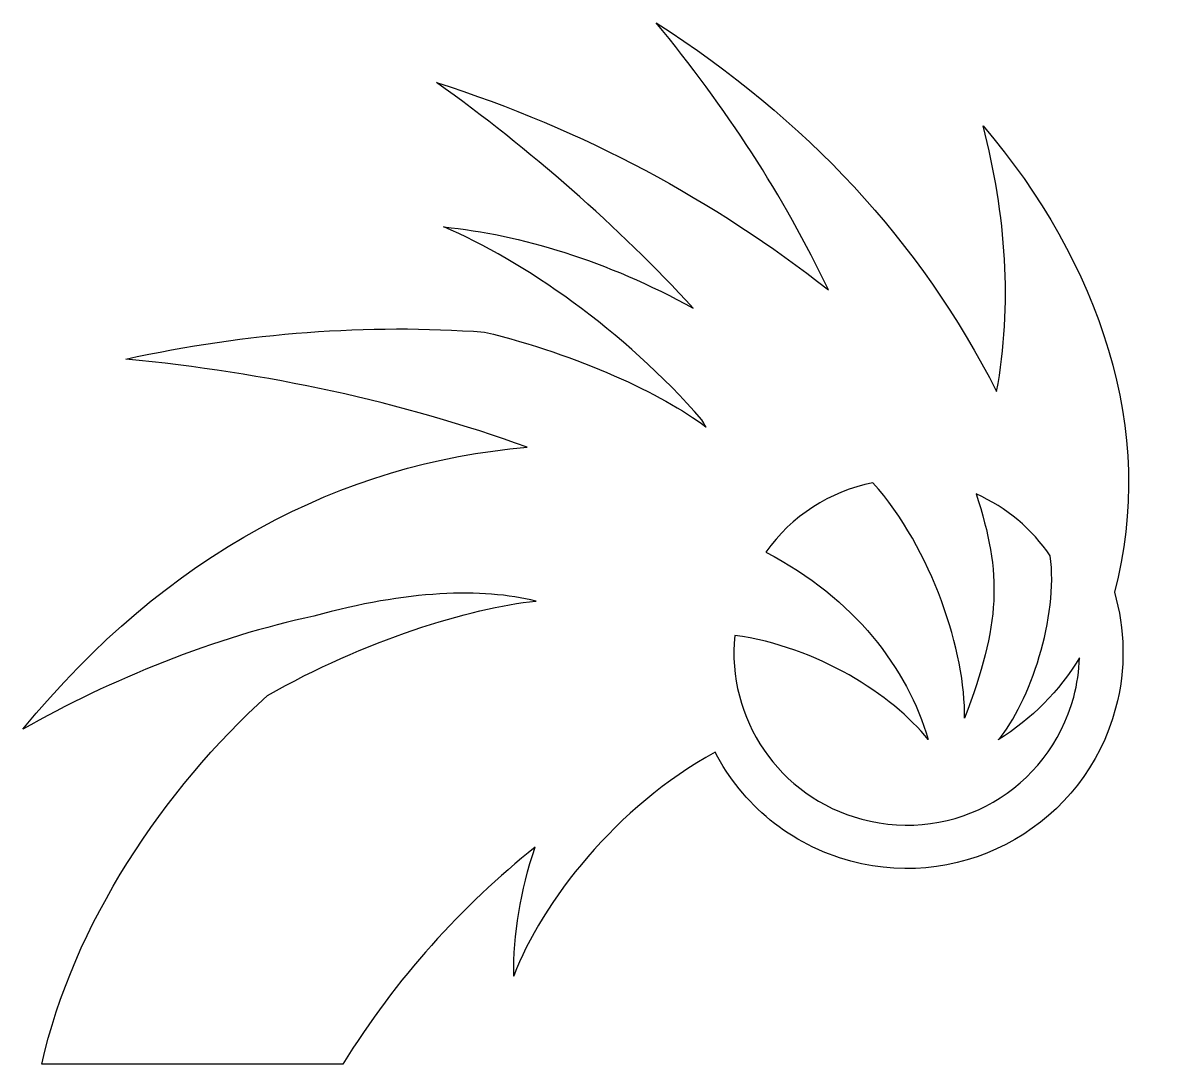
# Model space of a CAD drawing. Header units: centimetres. Extents: x -10 to 10.6, y -10.1 to 8.8.
import ezdxf

# ---------------------------------------------------------------- set-up
doc = ezdxf.new("R2010")
doc.units = ezdxf.units.CM
doc.header["$MEASUREMENT"] = 0
doc.layers.add('Layer 1', color=7, linetype='Continuous')

msp = doc.modelspace()

# ---------------------------------------------------------------- linework, layer by layer
at = {"layer": 'Layer 1'}
for points, knots in [([(1.47588, 8.8368), (2.73628, 7.30442), (3.79874, 5.68297), (4.60289, 3.98487), (4.60289, 3.98487), (2.53447, 5.61196), (0.17374, 6.89214), (-2.51422, 7.75233), (-2.51422, 7.75233), (-0.79815, 6.52566), (0.77707, 5.14171), (2.15057, 3.65411), (2.15057, 3.65411), (0.56843, 4.52066), (-0.98209, 4.98797), (-2.37987, 5.12737), (-2.37987, 5.12737), (-0.95754, 4.52627), (0.90092, 3.2444), (2.30343, 1.62616), (2.30343, 1.62616), (2.32983, 1.58382), (2.35471, 1.54174), (2.37849, 1.49966), (2.37849, 1.49966), (2.37976, 1.49865), (2.38127, 1.49789), (2.3825, 1.49696), (2.3825, 1.49696), (2.3825, 1.49696), (2.38123, 1.49569), (2.38123, 1.49569), (2.38123, 1.49569), (2.38039, 1.49696), (2.37929, 1.49822), (2.37853, 1.49961), (2.37853, 1.49961), (1.57468, 2.10063), (0.08113, 2.79881), (-1.64058, 3.21922), (-1.64058, 3.21922), (-3.76163, 3.37381), (-5.93185, 3.21163), (-8.15292, 2.72906), (-8.15292, 2.72906), (-5.59712, 2.48044), (-3.14699, 1.95604), (-0.86444, 1.12794), (-0.86444, 1.12794), (-4.22346, 0.8474), (-7.40701, -0.79998), (-10.02543, -3.9942), (-10.02543, -3.9942), (-8.44224, -3.09091), (-6.50483, -2.30996), (-4.73863, -1.93973), (-4.73863, -1.93973), (-3.04171, -1.46808), (-1.68293, -1.423), (-0.70893, -1.66564), (-0.70893, -1.66564), (-0.70724, -1.66547), (-0.70535, -1.66581), (-0.70366, -1.66564), (-0.70366, -1.66564), (-0.70366, -1.66564), (-0.70501, -1.66691), (-0.70501, -1.66691), (-0.70501, -1.66691), (-0.70628, -1.66661), (-0.70754, -1.66598), (-0.70893, -1.66564), (-0.70893, -1.66564), (-1.89482, -1.78708), (-3.83417, -2.38165), (-5.5806, -3.38137), (-5.5806, -3.38137), (-7.45665, -5.08087), (-9.10985, -7.52775), (-9.68017, -10.0768), (-9.68017, -10.0768), (-9.68017, -10.0768), (-4.21279, -10.0768), (-4.21279, -10.0768), (-4.21279, -10.0768), (-3.24689, -8.51321), (-2.04898, -7.19432), (-0.72213, -6.13409), (-0.72213, -6.13409), (-0.99167, -6.93402), (-1.11395, -7.72289), (-1.11083, -8.4718), (-1.11083, -8.4718), (-0.60271, -7.14001), (0.74777, -5.39282), (2.54598, -4.40917), (2.54598, -4.40917), (3.03732, -5.3512), (3.90619, -6.09264), (5.01015, -6.38845), (5.01015, -6.38845), (7.10012, -6.94844), (9.25857, -5.70204), (9.81856, -3.61194), (9.81856, -3.61194), (10.01059, -2.89534), (9.9901, -2.17034), (9.79621, -1.50481), (9.79621, -1.50481), (10.57505, 1.40672), (9.53317, 4.47714), (7.41106, 6.96429), (7.41106, 6.96429), (7.82945, 5.35516), (7.9487, 3.70745), (7.65749, 2.13732), (7.65749, 2.13732), (6.2735, 4.86661), (4.20107, 7.08451), (1.47588, 8.83689), (1.47588, 8.83689), (1.47588, 8.83689), (1.47588, 8.8368), (1.47588, 8.8368)], [0, 0, 0, 0, 0.03125, 0.03125, 0.03125, 0.03125, 0.0625, 0.0625, 0.0625, 0.0625, 0.09375, 0.09375, 0.09375, 0.09375, 0.125, 0.125, 0.125, 0.125, 0.15625, 0.15625, 0.15625, 0.15625, 0.1875, 0.1875, 0.1875, 0.1875, 0.21875, 0.21875, 0.21875, 0.21875, 0.25, 0.25, 0.25, 0.25, 0.28125, 0.28125, 0.28125, 0.28125, 0.3125, 0.3125, 0.3125, 0.3125, 0.34375, 0.34375, 0.34375, 0.34375, 0.375, 0.375, 0.375, 0.375, 0.40625, 0.40625, 0.40625, 0.40625, 0.4375, 0.4375, 0.4375, 0.4375, 0.46875, 0.46875, 0.46875, 0.46875, 0.5, 0.5, 0.5, 0.5, 0.53125, 0.53125, 0.53125, 0.53125, 0.5625, 0.5625, 0.5625, 0.5625, 0.59375, 0.59375, 0.59375, 0.59375, 0.625, 0.625, 0.625, 0.625, 0.65625, 0.65625, 0.65625, 0.65625, 0.6875, 0.6875, 0.6875, 0.6875, 0.71875, 0.71875, 0.71875, 0.71875, 0.75, 0.75, 0.75, 0.75, 0.78125, 0.78125, 0.78125, 0.78125, 0.8125, 0.8125, 0.8125, 0.8125, 0.84375, 0.84375, 0.84375, 0.84375, 0.875, 0.875, 0.875, 0.875, 0.90625, 0.90625, 0.90625, 0.90625, 0.9375, 0.9375, 0.9375, 0.9375, 1, 1, 1, 1]), ([(-2.37988, 5.12737), (-2.38115, 5.12788), (-2.38258, 5.12821), (-2.3838, 5.12864), (-2.3838, 5.12864), (-2.3838, 5.12864), (-2.38515, 5.12737), (-2.38515, 5.12737), (-2.38515, 5.12737), (-2.38346, 5.1272), (-2.38161, 5.12754), (-2.37988, 5.12737)], [0, 0, 0, 0, 0.25, 0.25, 0.25, 0.25, 0.5, 0.5, 0.5, 0.5, 1, 1, 1, 1]), ([(5.41066, 0.48362), (6.48518, -0.71378), (7.10328, -2.61235), (7.07368, -3.7939), (7.07368, -3.7939), (7.72572, -2.08863), (7.76776, -1.17552), (7.28325, 0.27931), (7.28325, 0.27931), (7.84434, 0.03545), (8.30456, -0.35996), (8.62993, -0.84341), (8.62993, -0.84341), (8.78612, -1.94543), (8.26104, -3.5091), (7.68642, -4.18788), (7.68642, -4.18788), (8.3006, -3.79816), (8.79316, -3.30151), (9.1623, -2.69619), (9.1623, -2.69619), (9.15429, -2.93174), (9.12068, -3.1699), (9.05688, -3.40777), (9.05688, -3.40777), (8.60712, -5.08648), (6.89164, -6.07658), (5.21306, -5.62686), (5.21306, -5.62686), (3.70286, -5.22217), (2.7502, -3.7939), (2.90171, -2.28897), (2.90171, -2.28897), (4.41061, -2.49627), (5.75754, -3.36383), (6.41746, -4.1813), (6.41746, -4.1813), (6.02867, -2.87915), (5.08537, -1.62187), (3.46705, -0.7775), (3.46705, -0.7775), (3.93161, -0.12187), (4.62975, 0.32814), (5.41066, 0.48353), (5.41066, 0.48353), (5.41066, 0.48353), (5.41066, 0.48362), (5.41066, 0.48362)], [0, 0, 0, 0, 0.07692308, 0.07692308, 0.07692308, 0.07692308, 0.15384615, 0.15384615, 0.15384615, 0.15384615, 0.23076923, 0.23076923, 0.23076923, 0.23076923, 0.30769231, 0.30769231, 0.30769231, 0.30769231, 0.38461538, 0.38461538, 0.38461538, 0.38461538, 0.46153846, 0.46153846, 0.46153846, 0.46153846, 0.53846154, 0.53846154, 0.53846154, 0.53846154, 0.61538462, 0.61538462, 0.61538462, 0.61538462, 0.69230769, 0.69230769, 0.69230769, 0.69230769, 0.76923077, 0.76923077, 0.76923077, 0.76923077, 0.84615385, 0.84615385, 0.84615385, 0.84615385, 1, 1, 1, 1]), ([(-1.11087, -8.4718), (-1.11087, -8.4718), (-1.11214, -8.47576), (-1.11214, -8.47576), (-1.11214, -8.47576), (-1.11214, -8.47576), (-1.11087, -8.47703), (-1.11087, -8.47703), (-1.11087, -8.47703), (-1.11087, -8.47703), (-1.11087, -8.4718), (-1.11087, -8.4718)], [0, 0, 0, 0, 0.25, 0.25, 0.25, 0.25, 0.5, 0.5, 0.5, 0.5, 1, 1, 1, 1])]:
    msp.add_open_spline(points, degree=3, knots=knots, dxfattribs=at)

doc.saveas('drawing.dxf')
